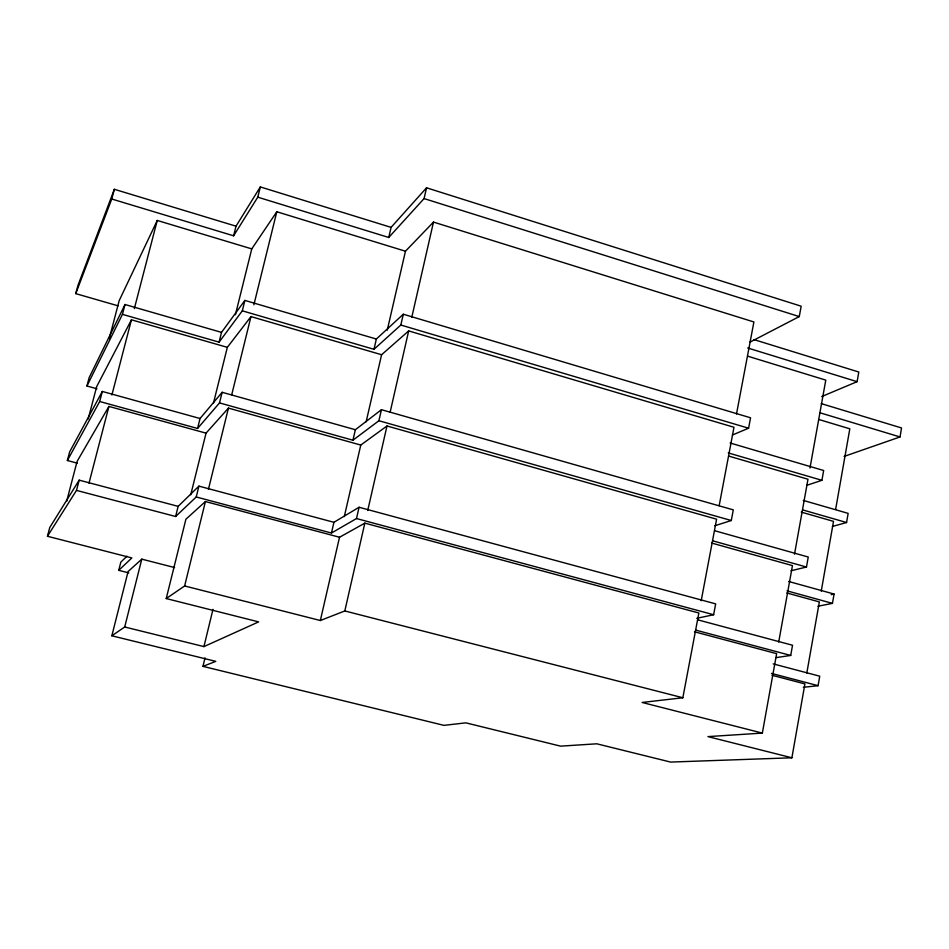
<?xml version="1.0" encoding="UTF-8"?>
<svg xmlns="http://www.w3.org/2000/svg" width="949" height="949" viewBox="0 0 949 949"><rect width="100%" height="100%" fill="white"/><g stroke="black" fill="none" stroke-linecap="round" stroke-linejoin="round"><path stroke-width="1.42" d="M844.064 456.433L900.02 436.955L901.55 427.963L821.3 403.633M803.34 687.325L818.074 685.676L819.734 676.198L773.21 663.885M817.931 606.233L832.451 603.374L834.076 594.05L788.69 581.488M832.403 526.458L846.555 522.519L848.157 513.373L803.281 500.408M821.692 396.563L857.113 381.664L858.809 372.032L753.72 339.528M205.031 657.823L202.956 666.364L443.954 725.368L465.817 722.841L560.598 746.151L596.791 743.802L670.611 762.071L791.893 757.788L804.906 683.921L771.94 675.237M806.816 673.019L819.343 601.915L786.745 592.947M821.229 591.18L833.519 521.369L801.276 512.116M835.63 509.376L849.818 428.818L818.833 419.494M776.377 657.574L790.719 655.439L792.534 645.249L697.574 619.792M790.968 570.776L806.472 567.028L808.251 557.027L714.727 530.74M806.674 485.354L821.917 480.301L823.661 470.502L730.125 443.005M791.893 757.788L707.942 736.614L762.344 733.091L776.626 653.659L694.478 631.785M778.702 642.058L792.451 565.604L711.726 543.065M794.503 554.204L807.979 479.233L728.654 456.066M809.983 468.023L825.784 380.122L748.002 356.266M749.864 342.198L799.272 316.575L801.181 306.207L426.552 187.807L391.083 227.369L388.734 237.475L257.772 197.167L233.608 235.791L111.757 199.017L75.754 293.632L118.115 305.851M696.78 618.309L713.636 614.738L715.665 603.872L359.078 507.252L333.929 522.306L198.922 486.125L178.151 506.351L175.624 516.493L76.489 490.396L47.45 536.268L131.864 557.929L118.744 570.337L128.744 572.888M714.799 525.77L731.299 520.515L733.292 509.862L381.439 409.695L355.353 429.731L352.933 440.217L219.516 402.922L197.558 428.462L99.692 401.498L67.367 460.514L77.272 463.148M732.45 434.986L748.595 428.213L750.552 417.785L403.301 314.226L376.35 339.042L373.977 349.315L242.315 310.821L219.077 342.138L122.445 314.356L86.952 386.006L96.928 388.77M762.344 733.091L642.093 702.462L682.841 697.752L698.867 613.007L364.843 523.136L339.528 537.253L205.423 501.547L185.909 519.21L166.229 598.558L258.638 621.892L203.94 646.601L124.71 626.992L111.84 635.794L215.779 661.358L202.956 666.364M701.192 600.729L716.602 519.186L386.99 425.982L360.774 445.057L344.285 516.612M719.164 505.675L733.98 427.275L408.675 330.916L381.593 354.736L366.136 421.807M736.495 414.013L753.897 321.972L433.491 222.09L405.46 251.212L387.263 330.169M166.229 598.558L184.628 585.96L320.335 620.516L344.807 610.954L364.843 523.136M367.726 510.491L386.99 425.982M390.146 412.163L408.675 330.916M411.783 317.286L433.491 222.09M388.734 237.475L424.073 198.578L426.552 187.807M175.624 516.493L196.241 496.968L331.45 533.018L356.504 518.545L359.078 507.252M352.933 440.217L378.9 420.739L381.439 409.695M373.977 349.315L400.834 325.033L403.301 314.226M331.45 533.018L333.929 522.306M320.335 620.516L339.528 537.253M203.94 646.601L212.967 609.365M196.241 496.968L198.922 486.125M219.516 402.922L222.149 392.293L355.353 429.731M242.315 310.821L244.889 300.418L376.35 339.042M184.628 585.96L205.423 501.547M208.424 489.34L228.436 408.106L360.774 445.057M231.734 394.713L250.975 316.586L381.593 354.736M253.881 304.819L276.811 211.757L405.46 251.212M197.558 428.462L200.037 418.509L222.149 392.293M219.077 342.138L221.508 332.375L244.889 300.418M257.772 197.167L260.323 186.929L391.083 227.369M190.737 494.785L206.04 433.147L228.436 408.106M213.466 403.195L227.333 347.334L250.975 316.586M235.423 314.736L251.758 248.887L276.811 211.757M233.608 235.791L236.016 226.182L260.323 186.929M111.84 635.794L128.103 571.523L141.792 559.139L174.604 567.561M124.71 626.992L141.792 559.139M118.744 570.337L120.831 562.14L126.929 556.209M88.992 483.16L108.921 406.421L206.04 433.147M111.887 395.021L131.436 319.801L227.333 347.334M134.343 308.591L157.249 220.453L251.758 248.887M66.608 501.463L77.106 461.392L108.921 406.421M88.198 418.995L96.679 386.623L131.436 319.801M109.23 338.686L119.194 300.619L157.249 220.453M76.489 490.396L79.17 480.147L178.151 506.351M99.692 401.498L102.314 391.451L200.037 418.509M122.445 314.356L125.007 304.51L221.508 332.375M47.45 536.268L49.739 527.549L79.17 480.147M67.367 460.514L69.621 451.926L102.314 391.451M86.952 386.006L89.17 377.572L125.007 304.51M111.757 199.017L114.343 189.29L236.016 226.182M75.754 293.632L77.96 285.376L114.343 189.29M831.194 594.655L834.076 594.05M344.807 610.954L682.841 697.752M771.501 673.41L818.074 685.676M695.629 630.089L790.719 655.439M356.504 518.545L713.636 614.738M787.006 590.847L832.451 603.374M712.818 540.847L806.472 567.028M378.9 420.739L731.299 520.515M803.032 510.004L846.555 522.519M728.251 452.91L821.917 480.301M400.834 325.033L748.595 428.213M819.675 412.696L900.02 436.955M747.67 347.975L857.113 381.664M424.073 198.578L799.272 316.575"/></g></svg>
